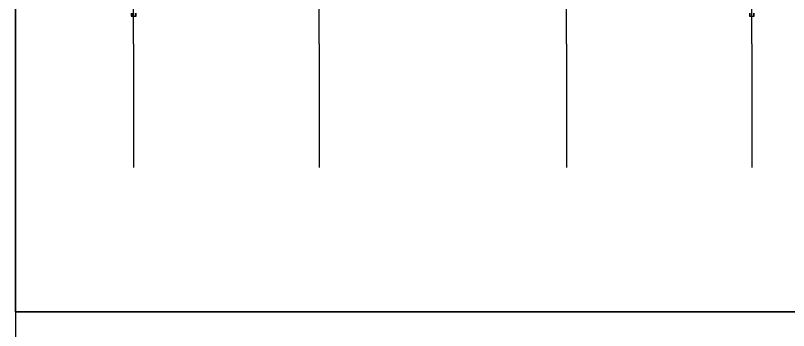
# Model space of a CAD drawing. Extents: x 424415 to 727970, y -73017 to 111783.
# Drawn here: x 664985 to 689995, y 43976 to 54168 of the extents above; entities that cross this region are included whole.
import ezdxf

# ---------------------------------------------------------------- set-up
doc = ezdxf.new("R2010")
doc.units = 0
doc.header["$LTSCALE"] = 1000
doc.header["$MEASUREMENT"] = 0
doc.layers.add('AXIS', color=3, linetype='Continuous')
doc.layers.add('DOTE', color=1, linetype='Continuous')

msp = doc.modelspace()

# ---------------------------------------------------------------- linework, layer by layer
at = {"color": 6}
for p, q in [((668727.6, 54245.8), (668727.6, 54145.8)), ((668727.6, 54145.8), (668887.6, 54145.8)), ((668747.6, 54245.8), (668747.6, 54145.8)), ((668867.6, 54145.8), (668867.6, 54245.8)), ((668887.6, 54145.8), (668887.6, 54245.8)), ((688727.6, 54245.8), (688727.6, 54145.8)), ((688727.6, 54145.8), (688887.6, 54145.8)), ((688747.6, 54245.8), (688747.6, 54145.8)), ((688867.6, 54145.8), (688867.6, 54245.8)), ((688887.6, 54145.8), (688887.6, 54245.8))]:
    msp.add_line(p, q, dxfattribs=at)
msp.add_lwpolyline([(712504.7, 78182.9), (664984.7, 78182.9), (664984.7, 44582.9), (712504.7, 44582.9)])
for points in [[(664984.7, 78182.9), (727969.9, 78182.9), (727969.9, 44582.9), (664984.7, 44582.9)], [(664984.7, 10982.9), (712504.7, 10982.9), (712504.7, 44582.9), (664984.7, 44582.9)]]:
    msp.add_lwpolyline(points, close=True)
at = {"layer": 'AXIS'}
for p, q in [((668807.6, 53245.8), (668807.6, 49245.8)), ((674807.6, 53245.8), (674807.6, 49245.8)), ((682807.6, 53245.8), (682807.6, 49245.8)), ((688807.6, 53245.8), (688807.6, 49245.8))]:
    msp.add_line(p, q, dxfattribs=at)
at = {"layer": 'DOTE'}
for p, q in [((688807.6, 53245.8), (688807.6, 71395.8)), ((682807.6, 53245.8), (682807.6, 70554.8)), ((668807.6, 53245.8), (668807.6, 70062.4)), ((674807.6, 53245.8), (674807.6, 70021.4))]:
    msp.add_line(p, q, dxfattribs=at)

doc.saveas('drawing.dxf')
